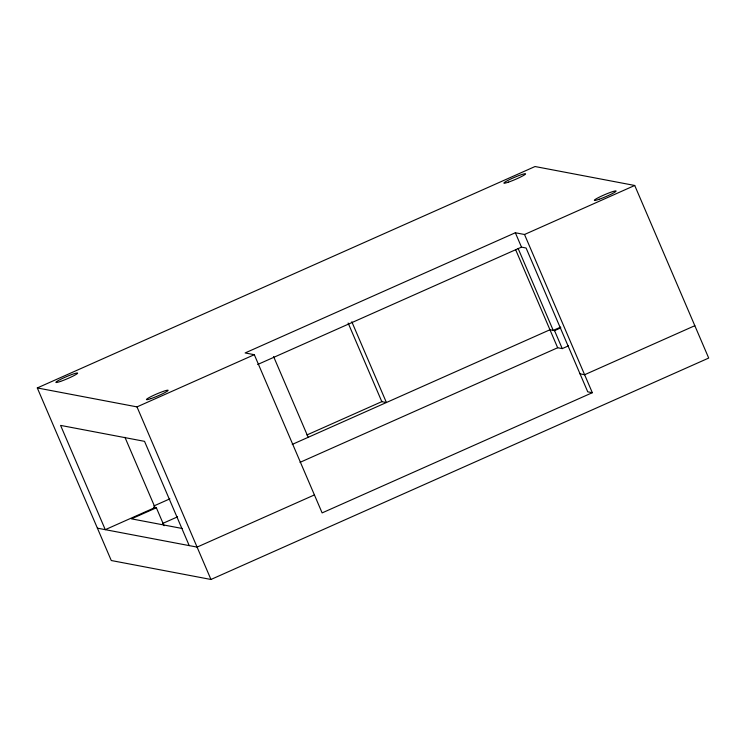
<?xml version="1.0" encoding="UTF-8"?>
<svg xmlns="http://www.w3.org/2000/svg" width="746" height="746" viewBox="0 0 746 746"><rect width="100%" height="100%" fill="white"/><g stroke="black" fill="none" stroke-linecap="round" stroke-linejoin="round"><path stroke-width="1.12" d="M37.3 387.939L535.041 166.526L634.725 185.474L708.7 358.061L210.959 579.474L111.275 560.526L37.3 387.939L136.994 406.887L254.311 354.695L322.123 512.903L592.324 392.704L524.513 234.496L515.337 232.752L245.136 352.951L254.311 354.695M524.513 234.496L634.725 185.474M257.678 364.496L521.501 247.131L526.089 248.008L587.736 391.827L592.324 392.704M306.923 434.965L382.428 401.376M153.89 505.956L169.864 498.85M292.236 444.411L549.951 329.769L554.548 330.646L560.768 327.876M560.647 327.093L553.234 330.394L518.125 248.465M164.064 525.753L156.362 507.774L131.473 518.843L182.304 528.504M162.665 523.459L177.567 516.829M300.013 462.361L557.663 347.748L562.251 348.615L568.471 345.855M314.42 494.924L197.093 547.107L97.4 528.168M694.834 325.694L584.622 374.725L580.024 373.849M153.601 507.252L156.362 507.774M515.337 232.752L521.501 247.131M554.548 330.646L562.251 348.615M515.673 249.779L557.663 347.748M351.814 321.787L386.409 402.523L381.821 401.646L348.13 323.037M273.595 356.579L308.201 437.315M136.994 406.887L210.959 579.474M189.223 545.615L144.528 441.343L60.585 425.397L105.27 529.669L155.047 507.522L124.946 437.296M599.103 199.285A11.787 1.128 -23.2 0 0 616.065 191.181A11.787 1.128 -23.2 0 0 600.586 196.534A11.787 1.128 -23.2 0 0 599.103 199.285M508.585 182.089A11.787 1.128 -23.2 0 0 525.548 173.986A11.787 1.128 -23.2 0 0 510.077 179.338A11.787 1.128 -23.2 0 0 508.585 182.089M60.631 381.365A11.787 1.128 -23.2 0 0 77.593 373.261A11.787 1.128 -23.2 0 0 62.114 378.614A11.787 1.128 -23.2 0 0 60.631 381.365M151.14 398.56A11.787 1.128 -23.2 0 0 168.102 390.456A11.787 1.128 -23.2 0 0 152.632 395.809A11.787 1.128 -23.2 0 0 151.14 398.56"/></g></svg>
